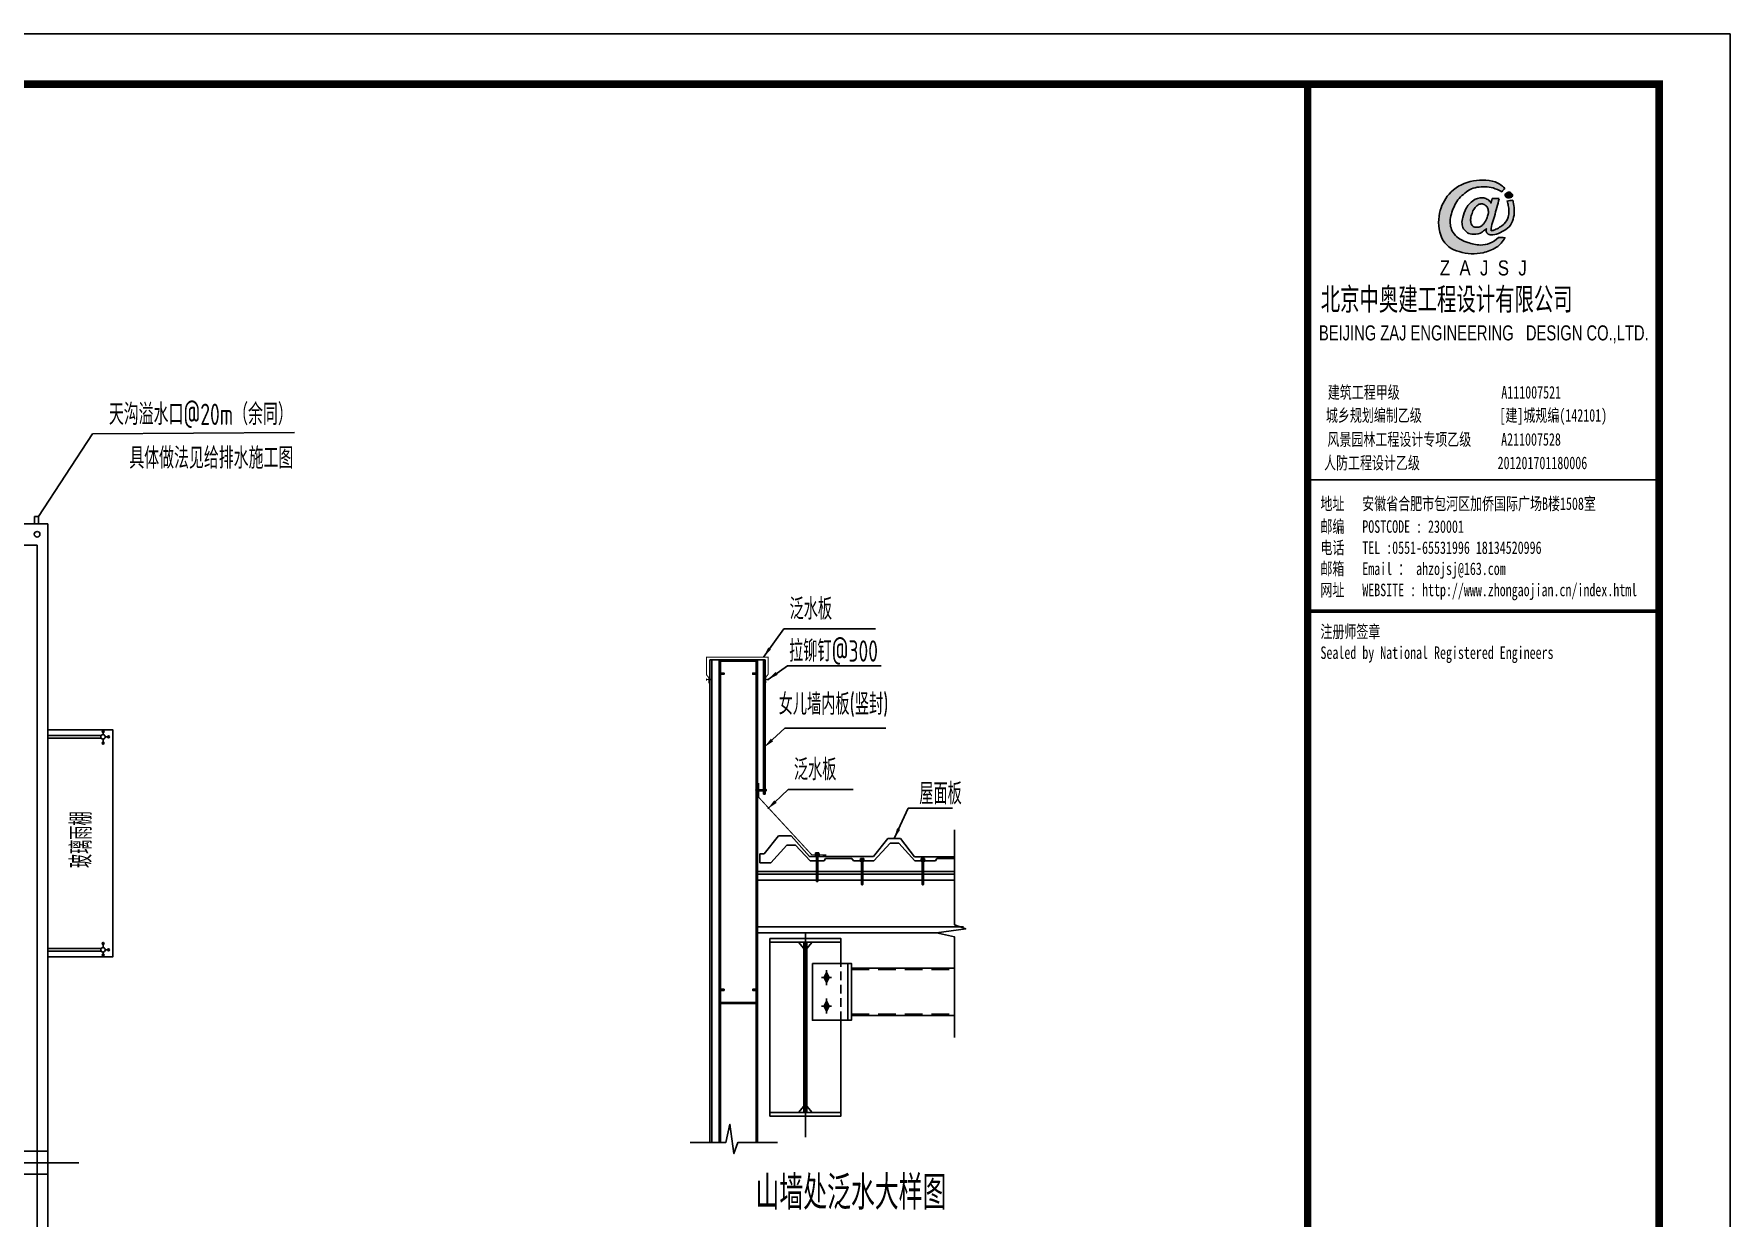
# Model space of a CAD drawing. Extents: x 180850 to 1400258, y 48356 to 327067.
# Drawn here: x 623443 to 671225, y 283650 to 316984 of the extents above; entities that cross this region are included whole.
import ezdxf
from ezdxf.enums import TextEntityAlignment as Align

# ---------------------------------------------------------------- set-up
doc = ezdxf.new("R2010")
doc.units = 0
doc.header["$LTSCALE"] = 1000
doc.linetypes.add('DASHED', pattern=[0.75, 0.5, -0.25])
for name, color, linetype in [('AXIS', 3, 'Continuous'), ('BOLT', 251, 'Continuous'), ('DOTE', 1, 'Continuous'), ('GL', 150, 'Continuous'), ('LT', 27, 'Continuous'), ('PUB_TEXT', 7, 'Continuous'), ('PUB_TITLE', 4, 'Continuous'), ('PZ', 202, 'Continuous'), ('TEXT', 7, 'Continuous'), ('XG', 6, 'Continuous'), ('图签', 3, 'Continuous'), ('天沟', 2, 'Continuous')]:
    doc.layers.add(name, color=color, linetype=linetype)
doc.styles.add('_gyy_title_Arial', font='arial.ttf', dxfattribs={"width": 0.7})
doc.styles.add('_gyy_title_ST', font='', dxfattribs={"width": 0.8})
doc.styles.add('_TCH_DIM_T3', font='SIMPLEX', dxfattribs={"width": 0.705882, "bigfont": 'GBCBIG'})
doc.styles.add('C', font='tssdeng.shx', dxfattribs={"height": 3, "bigfont": 'tssdchn.shx'})
doc.styles.add('HZ', font='txt.shx', dxfattribs={"width": 0.8, "bigfont": '000hztxt.shx'})
doc.styles.add('TSSD_Norm', font='tssdeng.shx', dxfattribs={"bigfont": 'hztxt.shx'})
doc.styles.get('_gyy_title_ST').set_extended_font_data('SimSun')
doc.dimstyles.new('TCH-200-1', dxfattribs={"dimtxt": 595, "dimasz": 200, "dimexe": 500, "dimexo": 600, "dimgap": 252.5, "dimtad": 1, "dimdec": 0, "dimzin": 0, "dimdsep": 46, "dimtxsty": '_TCH_DIM_T3', "dimblk": 'ARCHTICK', "dimcen": 0.09, "dimclrd": 3, "dimclre": 3, "dimclrt": 7, "dimazin": 2, "dimtfac": 1, "dimtdec": 0, "dimtix": 1, "dimtmove": 2, "dimatfit": 3, "dimfxl": 1, "dimtolj": 1, "dimtzin": 0, "dimarcsym": 0})

# ---------------------------------------------------------------- blocks, each defined once
blk = doc.blocks.new('_ArchTick')
at = {"color": 0, "linetype": 'ByBlock', "const_width": 0.4}
blk.add_lwpolyline([(-0.5, -0.5), (0.5, 0.5)], dxfattribs=at)
blk = doc.blocks.new('*X252')
at = {"color": 0}
for p, q in [((903710.7, -307545.5), (903713.7, -307542.6)), ((903710.7, -307554.3), (903716.7, -307548.3)), ((903710.7, -307563.2), (903716.7, -307557.2)), ((903710.7, -307572), (903716.7, -307566)), ((903710.7, -307580.9), (903716.7, -307574.9)), ((903710.7, -307589.7), (903716.7, -307583.7)), ((903710.7, -307598.5), (903716.7, -307592.5)), ((903712.2, -307606), (903716.1, -307602))]:
    blk.add_line(p, q, dxfattribs=at)
blk = doc.blocks.new('AUDIT_I_040821143925-1')
at = {"linetype": 'Continuous', "ltscale": 20, "xscale": -0.899999999919668, "yscale": 0.8999999999068677, "zscale": 0.9, "rotation": 269.9996944201824}
blk.add_blockref('*X252', (276843.2, -813343.8), dxfattribs=at)
blk = doc.blocks.new('GD')
at = {"linetype": 'Continuous', "ltscale": 20}
for p, q in [((0, 1), (15, 4)), ((0, -1), (0, 1)), ((15, 4), (138, 4)), ((108, -4), (108, 4)), ((138, -10), (138, 10)), ((138, 10), (141, 10)), ((141, -10), (141, 10)), ((149, 8), (141, 8)), ((149, 3), (141, 3)), ((150, -5), (150, 5)), ((0, -1), (15, -4)), ((15, -4), (138, -4)), ((138, -10), (141, -10)), ((149, -3), (141, -3)), ((149, -8), (141, -8))]:
    blk.add_line(p, q, dxfattribs=at)
blk.add_ellipse((149, 5), major_axis=(0, 2.08), ratio=0.698493, start_param=3.141597, end_param=6.28319, dxfattribs=at)
at = {"linetype": 'Continuous', "ltscale": 20, "extrusion": (0, 0, -1)}
for centre, major_axis, ratio, start_param, end_param in [((149, 0), (0, 3.37), 0.429967, -0.000017, 3.141602), ((149, -5), (0, 2.08), 0.698493, -0.000005, 3.141588)]:
    blk.add_ellipse(centre, major_axis=major_axis, ratio=ratio, start_param=start_param, end_param=end_param, dxfattribs=at)
at = {"layer": 'PUB_TEXT', "xscale": 1.825602383585646, "yscale": 1.341960000107064, "zscale": 1.34196}
blk.add_blockref('AUDIT_I_040821143925-1', (0, 0), dxfattribs=at)
blk = doc.blocks.new('MD')
at = {"linetype": 'Continuous', "ltscale": 20}
blk.add_hatch(color=256, dxfattribs=at).paths.add_polyline_path([(8.6, -7.8), (8.6, -2.6), (-13.3, -4.2), (-13.2, 4.1), (8.6, 2.4), (8.6, 7.6, -0.696305)])
blk = doc.blocks.new('dd')
at = {"layer": '图签'}
h = blk.add_hatch(color=5, dxfattribs=at)
h.set_gradient(color1=(0, 0, 255), color2=(36, 36, 255), one_color=1, tint=0.57)
h.paths.add_polyline_path([(452, 1270, -0.093206), (531, 1562, -0.136321), (716, 1807, -0.161039), (988, 1948, -0.108591), (1307, 1935, -0.049497), (1479, 1861, 0.062627), (1539, 1932, 0.094388), (1351, 2056, 0.136326), (854, 2062, 0.161722), (430, 1810, 0.133661), (243, 1435, 0.158414), (286, 937, 0.22517), (632, 669, 0.138663), (1107, 646, 0.074676), (1375, 753, 0.125344), (1543, 944, 0.006312), (1413, 948, -0.090385), (1244, 833, -0.096745), (1053, 797, -0.073845), (803, 850, -0.140868), (530, 1020, -0.160753)])
h = blk.add_hatch(color=5, dxfattribs=at)
h.set_gradient(color1=(0, 0, 255), color2=(36, 36, 255), one_color=1, tint=0.57)
h.paths.add_polyline_path([(1306, 1289, 0.011169), (1334, 1370, 0.005807), (1431, 1724, 0.01105), (1292, 1724, 0.016796), (1267, 1634, 0.125943), (1203, 1704, 0.083806), (1120, 1739, 0.082879), (1047, 1739, -0.008503), (952, 1710, 0.060057), (844, 1628, 0.086078), (774, 1532, 0.099424), (705, 1347, 0.12153), (690, 1225, 0.102644), (719, 1122, 0.056648), (797, 1042, 0.092914), (913, 1013, 0.194578), (1098, 1064, -0.002562), (1175, 1122, 0.064354), (1167, 1068, 0.172385), (1207, 1017, 0.105458), (1300, 1002, 0.086567), (1454, 1046, 0.047674), (1592, 1136, 0.166359), (1692, 1274, 0.096748), (1728, 1431, 0.03151), (1728, 1548, 0.041815), (1700, 1691, 0.007654), (1588, 1673, -0.009919), (1610, 1585, -0.068269), (1624, 1482, -0.105336), (1605, 1352, -0.14652), (1528, 1223, -0.070486), (1434, 1151, -0.077937), (1341, 1103, -0.127098), (1272, 1084, -0.114215), (1267, 1129, -0.007609)])
h.paths.add_polyline_path([(865, 1245, -0.099994), (863, 1328, -0.050974), (888, 1427, -0.120527), (938, 1529, -0.043888), (1002, 1595, -0.08446), (1063, 1619, -0.147309), (1127, 1607, -0.037474), (1177, 1572, -0.06931), (1209, 1507, -0.067662), (1213, 1431, -0.02676), (1211, 1413, 0.017209), (1183, 1329, -0.048815), (1120, 1223, -0.139096), (1046, 1163, -0.097991), (944, 1153, -0.085394), (909, 1169, -0.149141)], flags=16)
h = blk.add_hatch(color=1, dxfattribs=at)
h.set_gradient(color1=(255, 0, 0), color2=(255, 0, 0), tint=0.57)
h.paths.add_polyline_path([(1557, 1818, 0.386553), (1564, 1757, 0.170676), (1604, 1736, 0.082224), (1657, 1743, 0.087509), (1686, 1766, 0.264235), (1694, 1804, 0.244333), (1636, 1850, 0.30271)])
blk.add_lwpolyline([(1539, 1932, 0.094388), (1351, 2056, 0.136326), (854, 2062, 0.161722), (430, 1810, 0.133661), (243, 1435, 0.158414), (286, 937, 0.22517), (632, 669, 0.138663), (1107, 646, 0.074676), (1375, 753, 0.125344), (1543, 944, 0.006312), (1413, 948, -0.090385), (1244, 833, -0.096745), (1053, 797, -0.073845), (803, 850, -0.140868), (530, 1020, -0.160753), (452, 1270, -0.093206), (531, 1562, -0.136321), (716, 1807, -0.161039), (988, 1948, -0.108591), (1307, 1935, -0.049497), (1479, 1861, 0.062627)], format="xyb", close=True, dxfattribs=at)
for points in [[(1431, 1724, 0.011041), (1292, 1724, 0.016796), (1267, 1634, 0.125943), (1203, 1704, 0.083806), (1120, 1739, 0.082879), (1047, 1739, -0.008503), (952, 1710, 0.060057), (844, 1628, 0.086078), (774, 1532, 0.099424), (705, 1347, 0.12153), (690, 1225, 0.102644), (719, 1122, 0.056648), (797, 1042, 0.092914), (913, 1013, 0.194578), (1098, 1064, -0.002562), (1175, 1122, 0.064354), (1167, 1068, 0.172385), (1207, 1017, 0.105458), (1300, 1002, 0.086567), (1454, 1046, 0.047674), (1592, 1136, 0.166359), (1692, 1274, 0.096748), (1728, 1431, 0.03151), (1728, 1548, 0.041815), (1700, 1691, 0.007654), (1588, 1673, -0.009919), (1610, 1585, -0.068269), (1624, 1482, -0.105336), (1605, 1352, -0.14652), (1528, 1223, -0.070486), (1434, 1151, -0.077937), (1341, 1103, -0.127098), (1272, 1084, -0.114215), (1267, 1129, -0.007609), (1306, 1289, 0.011169), (1334, 1370, 0.005782), (1430, 1722, 0.069025)], [(1694, 1804, 0.243958), (1636, 1850, 0.303117), (1557, 1818, 0.386553), (1564, 1757, 0.170676), (1604, 1736, 0.082224), (1657, 1743, 0.087509), (1686, 1766, 0.264235), (1694, 1804, -7.823139)], [(1213, 1431, 0.067662), (1209, 1507, 0.06931), (1177, 1572, 0.037474), (1127, 1607, 0.147309), (1063, 1619, 0.08446), (1002, 1595, 0.043888), (938, 1529, 0.120527), (888, 1427, 0.050974), (863, 1328, 0.099994), (865, 1245, 0.149141), (909, 1169, 0.085394), (944, 1153, 0.097991), (1046, 1163, 0.139096), (1120, 1223, 0.048815), (1183, 1329, -0.017209), (1211, 1413, 0.02676), (1213, 1431, 0.441273)]]:
    blk.add_lwpolyline(points, format="xyb", dxfattribs=at)
at = {"insert": (246, 492), "char_height": 300, "width": 8000, "attachment_point": 1, "style": 'HZ'}
blk.add_mtext('{\\fArial|b0|i0|c0|p32;Z  A  J  S  J}', dxfattribs=at)

msp = doc.modelspace()

# ---------------------------------------------------------------- hatches: boundary and pattern name
at = {"layer": 'BOLT'}
for points in [[(645774.33, 290536.54), (645844.53, 290396.14), (645774.33, 290255.74), (645704.13, 290396.14)], [(645774.33, 289736.54), (645844.53, 289596.14), (645774.33, 289455.74), (645704.13, 289596.14)]]:
    msp.add_hatch(color=256, dxfattribs=at).paths.add_polyline_path(points)

# ---------------------------------------------------------------- linework, layer by layer
at = {"color": 0, "ltscale": 30}
for p, q in [((642744.83, 299348.58), (642479.35, 299348.58)), ((642479.35, 285755.41), (642479.35, 299348.58)), ((642535.69, 285755.41), (642535.69, 299348.58)), ((642744.83, 285755.41), (642744.83, 299348.58)), ((644040.82, 299348.58), (643830.8, 299348.58)), ((644040.82, 295560.29), (644040.82, 299348.58))]:
    msp.add_line(p, q, dxfattribs=at)
at = {"ltscale": 30}
msp.add_line((642744.83, 285755.03, 9874311566.15), (642744.83, 299348.58, -3648970692.7), dxfattribs=at)
at = {"color": 3, "ltscale": 30}
msp.add_line((643830.8, 293179.14), (643830.8, 299348.58), dxfattribs=at)
at = {"linetype": 'ByBlock'}
for p, q in [((643992.92, 295560.29), (643992.92, 299348.58)), ((644040.82, 295560.29), (643992.92, 295560.29))]:
    msp.add_line(p, q, dxfattribs=at)
for p, q in [((625393.14, 297241.76), (625393.14, 297329.78)), ((625391.73, 297117.87), (625391.73, 297000.28)), ((625450.01, 297179.87), (625543.92, 297179.87)), ((625391.73, 291241.86), (625391.73, 291359.45)), ((625393.14, 291117.97), (625393.14, 291029.95)), ((625450.01, 291179.87), (625543.92, 291179.87))]:
    msp.add_line(p, q)
at = {"color": 4, "ltscale": 30}
for p, q in [((644011.34, 293880.53, 909333411575.07), (644416.68, 294387.9, -410666588424.93)), ((644416.68, 294387.9, -410666588424.93), (644777.99, 294387.9, -410666588424.93)), ((644777.99, 294387.9, -410666588424.93), (645292.55, 293804.36, -410666588424.93)), ((644011.34, 293880.53, 909333411575.07), (643894.48, 293880.53)), ((643894.48, 293880.53), (643894.48, 293630.08)), ((647089.82, 293804.36, -410666588424.93), (647495.16, 294311.73, -1730666588424.93)), ((647495.16, 294311.73, -1730666588424.93), (647856.46, 294311.73, -1730666588424.93)), ((647856.46, 294311.73, -1730666588424.93), (648246.34, 293800.79, -1730666588424.93)), ((645292.55, 293804.36, -410666588424.93), (647089.82, 293804.36, -410666588424.93)), ((648246.34, 293800.79, -1730666588424.93), (649381.56, 293800.79, -1730666588424.93))]:
    msp.add_line(p, q, dxfattribs=at)
at = {"color": 1, "linetype": 'Continuous'}
for p, q in [((645578.03, 293862.06), (645437.78, 293862.06)), ((645437.78, 293862.06), (645437.78, 293849.68)), ((645553.28, 293915.68), (645462.53, 293915.68)), ((645462.53, 293915.68), (645462.53, 293862.06)), ((645553.28, 293874.43), (645462.53, 293874.43)), ((645470.78, 293915.68), (645470.78, 293874.43)), ((645487.28, 293915.68), (645487.28, 293874.43)), ((645503.78, 293915.68), (645503.78, 293874.43)), ((645520.28, 293915.68), (645520.28, 293874.43)), ((645536.78, 293915.68), (645536.78, 293874.43)), ((645549.15, 293915.68), (645549.15, 293874.43)), ((645553.28, 293915.68), (645553.28, 293862.06)), ((645578.03, 293862.06), (645578.03, 293849.68)), ((645578.03, 293849.68), (645437.78, 293849.68)), ((645456.44, 293837.31), (645456.44, 293849.68)), ((645558.63, 293837.31), (645456.44, 293837.31)), ((645528.53, 293758.29), (645487.21, 293812.34)), ((645528.53, 293799.04), (645487.28, 293856.05)), ((645528.53, 293792.25), (645487.28, 293846.22)), ((645487.28, 293837.31), (645487.28, 293119.78)), ((645528.53, 293765.08), (645487.28, 293819.05)), ((645528.53, 293731.12), (645487.28, 293785.08)), ((645528.53, 293724.32), (645487.28, 293778.29)), ((645528.53, 293697.15), (645487.28, 293751.12)), ((645528.53, 293690.36), (645487.28, 293744.33)), ((645528.53, 293652.11), (645487.28, 293706.08)), ((645528.53, 293645.32), (645487.28, 293699.29)), ((645528.53, 293609.88), (645487.28, 293663.85)), ((645528.53, 293603.09), (645487.28, 293657.06)), ((645528.53, 293563.19), (645487.28, 293617.15)), ((645528.53, 293556.39), (645487.28, 293610.36)), ((645528.53, 293510.41, 1320000000000), (645487.28, 293564.38, 1320000000000)), ((645528.53, 293503.62, 1320000000000), (645487.28, 293557.59, 1320000000000)), ((645528.53, 293455.76), (645487.28, 293509.73)), ((645528.53, 293448.97), (645487.28, 293502.94)), ((645528.53, 293402.91), (645487.28, 293456.88)), ((645528.53, 293396.12), (645487.28, 293450.09)), ((645528.53, 293352.99), (645487.28, 293406.95)), ((645528.53, 293346.19), (645487.28, 293400.16)), ((645528.53, 293837.31), (645528.53, 293119.78)), ((645558.63, 293837.31), (645558.63, 293849.68)), ((646843.32, 293700.21, -410666588424.93), (646703.07, 293700.21, -410666588424.93)), ((646703.07, 293700.21, -410666588424.93), (646703.07, 293687.83, -410666588424.93)), ((646843.32, 293687.83, -410666588424.93), (646703.07, 293687.83, -410666588424.93)), ((646721.74, 293675.46, -410666588424.93), (646721.74, 293687.83, -410666588424.93)), ((646823.92, 293675.46, -410666588424.93), (646721.74, 293675.46, -410666588424.93)), ((646818.57, 293753.83, -410666588424.93), (646727.82, 293753.83, -410666588424.93)), ((646727.82, 293753.83, -410666588424.93), (646727.82, 293700.21, -410666588424.93)), ((646818.57, 293712.58, -410666588424.93), (646727.82, 293712.58, -410666588424.93)), ((646736.07, 293753.83, -410666588424.93), (646736.07, 293712.58, -410666588424.93)), ((646793.82, 293618.99, -410666588424.93), (646752.51, 293673.04, -410666588424.93)), ((646752.57, 293753.83, -410666588424.93), (646752.57, 293712.58, -410666588424.93)), ((646752.57, 293675.46, -410666588424.93), (646752.57, 293027.53, -410666588424.93)), ((646793.82, 293591.82, -410666588424.93), (646752.57, 293645.78, -410666588424.93)), ((646793.82, 293585.02, -410666588424.93), (646752.57, 293638.99, -410666588424.93)), ((646793.82, 293557.85, -410666588424.93), (646752.57, 293611.82, -410666588424.93)), ((646793.82, 293551.06, -410666588424.93), (646752.57, 293605.03, -410666588424.93)), ((646793.82, 293512.81, -410666588424.93), (646752.57, 293566.78, -410666588424.93)), ((646793.82, 293506.02, -410666588424.93), (646752.57, 293559.99, -410666588424.93)), ((646793.82, 293470.58, -410666588424.93), (646752.57, 293524.55, -410666588424.93)), ((646793.82, 293463.79, -410666588424.93), (646752.57, 293517.76, -410666588424.93)), ((646793.82, 293423.89, -410666588424.93), (646752.57, 293477.85, -410666588424.93)), ((646793.82, 293417.09, -410666588424.93), (646752.57, 293471.06, -410666588424.93)), ((646793.82, 293371.11, 909333411575.07), (646752.57, 293425.08, 909333411575.07)), ((646793.82, 293364.32, 909333411575.07), (646752.57, 293418.29, 909333411575.07)), ((646793.82, 293625.78, -410666588424.93), (646755.79, 293675.54, -410666588424.93)), ((646769.07, 293753.83, -410666588424.93), (646769.07, 293712.58, -410666588424.93)), ((646793.82, 293652.95, -410666588424.93), (646776.62, 293675.46, -410666588424.93)), ((646793.82, 293659.74, -410666588424.93), (646781.81, 293675.46, -410666588424.93)), ((646785.57, 293753.83, -410666588424.93), (646785.57, 293712.58, -410666588424.93)), ((646793.82, 293675.46, -410666588424.93), (646793.82, 293027.53, -410666588424.93)), ((646802.07, 293753.83, -410666588424.93), (646802.07, 293712.58, -410666588424.93)), ((646814.45, 293753.83, -410666588424.93), (646814.45, 293712.58, -410666588424.93)), ((646818.57, 293753.83, -410666588424.93), (646818.57, 293700.21, -410666588424.93)), ((646823.92, 293675.46, -410666588424.93), (646823.92, 293687.83, -410666588424.93)), ((646843.32, 293700.21, -410666588424.93), (646843.32, 293687.83, -410666588424.93)), ((648416.79, 293700.21, -410666588424.93), (648416.79, 293687.83, -410666588424.93)), ((648416.79, 293700.21, -410666588424.93), (648557.04, 293700.21, -410666588424.93)), ((648416.79, 293687.83, -410666588424.93), (648557.04, 293687.83, -410666588424.93)), ((648436.19, 293675.46, -410666588424.93), (648436.19, 293687.83, -410666588424.93)), ((648436.19, 293675.46, -410666588424.93), (648538.38, 293675.46, -410666588424.93)), ((648441.54, 293753.83, -410666588424.93), (648532.29, 293753.83, -410666588424.93)), ((648441.54, 293753.83, -410666588424.93), (648441.54, 293700.21, -410666588424.93)), ((648441.54, 293712.58, -410666588424.93), (648532.29, 293712.58, -410666588424.93)), ((648445.67, 293753.83, -410666588424.93), (648445.67, 293712.58, -410666588424.93)), ((648458.04, 293753.83, -410666588424.93), (648458.04, 293712.58, -410666588424.93)), ((648466.29, 293625.78, -410666588424.93), (648504.33, 293675.54, -410666588424.93)), ((648466.29, 293675.46, -410666588424.93), (648466.29, 293027.53, -410666588424.93)), ((648466.29, 293652.95, -410666588424.93), (648483.5, 293675.46, -410666588424.93)), ((648466.29, 293659.74, -410666588424.93), (648478.31, 293675.46, -410666588424.93)), ((648466.29, 293618.99, -410666588424.93), (648507.61, 293673.04, -410666588424.93)), ((648466.29, 293591.82, -410666588424.93), (648507.54, 293645.78, -410666588424.93)), ((648466.29, 293585.02, -410666588424.93), (648507.54, 293638.99, -410666588424.93)), ((648466.29, 293557.85, -410666588424.93), (648507.54, 293611.82, -410666588424.93)), ((648466.29, 293551.06, -410666588424.93), (648507.54, 293605.03, -410666588424.93)), ((648466.29, 293512.81, -410666588424.93), (648507.54, 293566.78, -410666588424.93)), ((648466.29, 293506.02, -410666588424.93), (648507.54, 293559.99, -410666588424.93)), ((648466.29, 293470.58, -410666588424.93), (648507.54, 293524.55, -410666588424.93)), ((648466.29, 293463.79, -410666588424.93), (648507.54, 293517.76, -410666588424.93)), ((648466.29, 293423.89, -410666588424.93), (648507.54, 293477.85, -410666588424.93)), ((648466.29, 293417.09, -410666588424.93), (648507.54, 293471.06, -410666588424.93)), ((648466.29, 293371.11, 909333411575.07), (648507.54, 293425.08, 909333411575.07)), ((648466.29, 293364.32, 909333411575.07), (648507.54, 293418.29, 909333411575.07)), ((648474.54, 293753.83, -410666588424.93), (648474.54, 293712.58, -410666588424.93)), ((648491.04, 293753.83, -410666588424.93), (648491.04, 293712.58, -410666588424.93)), ((648507.54, 293753.83, -410666588424.93), (648507.54, 293712.58, -410666588424.93)), ((648507.54, 293675.46, -410666588424.93), (648507.54, 293027.53, -410666588424.93)), ((648524.04, 293753.83, -410666588424.93), (648524.04, 293712.58, -410666588424.93)), ((648532.29, 293753.83, -410666588424.93), (648532.29, 293700.21, -410666588424.93)), ((648538.38, 293675.46, -410666588424.93), (648538.38, 293687.83, -410666588424.93)), ((648557.04, 293700.21, -410666588424.93), (648557.04, 293687.83, -410666588424.93)), ((645528.53, 293304.91), (645487.28, 293358.88)), ((645528.53, 293298.12), (645487.28, 293352.08)), ((645528.53, 293265.37, 1320000000000), (645487.28, 293319.34, 1320000000000)), ((645528.53, 293258.58, 1320000000000), (645487.28, 293312.55, 1320000000000)), ((645528.53, 293218), (645487.28, 293271.97)), ((645528.53, 293211.21), (645487.28, 293265.18)), ((645528.53, 293168.08), (645487.28, 293222.04)), ((645528.53, 293161.28), (645487.28, 293215.25)), ((645528.53, 293120), (645487.28, 293173.97)), ((645528.53, 293113.21), (645487.28, 293167.17)), ((645511.07, 293103.3, 1320000000000), (645487.28, 293134.43, 1320000000000)), ((645504.51, 293105.09, 1320000000000), (645487.28, 293127.64, 1320000000000)), ((645512.03, 293103.28), (645503.78, 293103.28)), ((646793.82, 293316.46, -410666588424.93), (646752.57, 293370.43, -410666588424.93)), ((646793.82, 293309.67, -410666588424.93), (646752.57, 293363.64, -410666588424.93)), ((646793.82, 293263.61, -410666588424.93), (646752.57, 293317.58, -410666588424.93)), ((646793.82, 293256.82, -410666588424.93), (646752.57, 293310.79, -410666588424.93)), ((646793.82, 293213.69, -410666588424.93), (646752.57, 293267.65, -410666588424.93)), ((646793.82, 293206.89, -410666588424.93), (646752.57, 293260.86, -410666588424.93)), ((646793.82, 293165.61, -410666588424.93), (646752.57, 293219.58, -410666588424.93)), ((646793.82, 293158.82, -410666588424.93), (646752.57, 293212.78, -410666588424.93)), ((646793.82, 293126.07, 909333411575.07), (646752.57, 293180.04, 909333411575.07)), ((646793.82, 293119.28, 909333411575.07), (646752.57, 293173.25, 909333411575.07)), ((646793.82, 293078.7, -410666588424.93), (646752.57, 293132.67, -410666588424.93)), ((646793.82, 293071.91, -410666588424.93), (646752.57, 293125.88, -410666588424.93)), ((646793.82, 293035.87, -410666588424.93), (646752.57, 293089.84, -410666588424.93)), ((646793.82, 293029.08, -410666588424.93), (646752.57, 293083.05, -410666588424.93)), ((646785.29, 293013.08, -410666588424.93), (646752.57, 293055.88, -410666588424.93)), ((646781.29, 293011.51, -410666588424.93), (646752.57, 293049.08, -410666588424.93)), ((646777.32, 293011.03, -410666588424.93), (646769.07, 293011.03, -410666588424.93)), ((648466.29, 293316.46, -410666588424.93), (648507.54, 293370.43, -410666588424.93)), ((648466.29, 293309.67, -410666588424.93), (648507.54, 293363.64, -410666588424.93)), ((648466.29, 293263.61, -410666588424.93), (648507.54, 293317.58, -410666588424.93)), ((648466.29, 293256.82, -410666588424.93), (648507.54, 293310.79, -410666588424.93)), ((648466.29, 293213.69, -410666588424.93), (648507.54, 293267.65, -410666588424.93)), ((648466.29, 293206.89, -410666588424.93), (648507.54, 293260.86, -410666588424.93)), ((648466.29, 293165.61, -410666588424.93), (648507.54, 293219.58, -410666588424.93)), ((648466.29, 293158.82, -410666588424.93), (648507.54, 293212.78, -410666588424.93)), ((648466.29, 293126.07, 909333411575.07), (648507.54, 293180.04, 909333411575.07)), ((648466.29, 293119.28, 909333411575.07), (648507.54, 293173.25, 909333411575.07)), ((648466.29, 293078.7, -410666588424.93), (648507.54, 293132.67, -410666588424.93)), ((648466.29, 293071.91, -410666588424.93), (648507.54, 293125.88, -410666588424.93)), ((648466.29, 293035.87, -410666588424.93), (648507.54, 293089.84, -410666588424.93)), ((648466.29, 293029.08, -410666588424.93), (648507.54, 293083.05, -410666588424.93)), ((648474.83, 293013.08, -410666588424.93), (648507.54, 293055.88, -410666588424.93)), ((648478.83, 293011.51, -410666588424.93), (648507.54, 293049.08, -410666588424.93)), ((648482.79, 293011.03, -410666588424.93), (648491.04, 293011.03, -410666588424.93))]:
    msp.add_line(p, q, dxfattribs=at)
for points in [[(623831.62, 267179.87), (573831.62, 267179.87), (573831.62, 303179.87), (623831.62, 303179.87)], [(623531.62, 267779.87), (574131.62, 267779.87), (574131.62, 302579.87), (623531.62, 302579.87)], [(623831.62, 297379.87), (623831.62, 290979.87), (625661.62, 290979.87), (625661.62, 297379.87)], [(573831.62, 285502.19), (623831.62, 285502.19), (623831.62, 284857.54), (573831.62, 284857.54)]]:
    msp.add_lwpolyline(points, close=True)
at = {"color": 1, "const_width": 30}
for points in [[(644061.56, 298697.62), (644061.56, 298862.16), (644127.37, 298944.43), (644127.37, 299424.26), (642387.35, 299424.26), (642387.35, 298931.11), (642453.16, 298848.84), (642453.16, 298684.3)], [(643866.98, 295883.72), (643866.98, 295468.91), (645356.98, 293853.73), (645769.24, 293851.17)]]:
    msp.add_lwpolyline(points, dxfattribs=at)
for points in [[(625338.74, 297217.85), (623831.62, 297217.85), (623831.62, 297141.88), (625338.74, 297141.88)], [(625338.74, 291217.85), (623831.62, 291217.85), (623831.62, 291141.88), (625338.74, 291141.88)]]:
    msp.add_lwpolyline(points)
at = {"linetype": 'ByBlock'}
msp.add_circle((623533.73, 302886.6), 80, dxfattribs=at)
for centre, radius in [((625387.9, 297179.87), 62.12), ((625393.14, 297329.78), 26.91), ((625543.92, 297179.87), 26.91), ((625391.73, 297000.28), 26.91), ((625387.9, 291179.87), 62.12), ((625391.73, 291359.45), 26.91), ((625393.14, 291029.95), 26.91), ((625543.92, 291179.87), 26.91)]:
    msp.add_circle(centre, radius)
at = {"color": 1, "linetype": 'Continuous', "extrusion": (0, 0, -1)}
for centre, start_param, end_param in [((645503.78, 293119.78), 2.35619449, 3.92699082), ((645512.03, 293119.78), 0.78539816, 2.35619449), ((646769.07, 293027.53, -410666588424.93), 2.35619449, 3.92699082), ((646777.32, 293027.53, -410666588424.93), 0.78539816, 2.35619449)]:
    msp.add_ellipse(centre, major_axis=(11.67, 11.67), ratio=1, start_param=start_param, end_param=end_param, dxfattribs=at)
at = {"color": 1, "linetype": 'Continuous'}
for centre, start_param, end_param in [((648482.79, 293027.53, -410666588424.93), 0.78539816, 2.35619449), ((648491.04, 293027.53, -410666588424.93), 2.35619449, 3.92699082)]:
    msp.add_ellipse(centre, major_axis=(-11.67, 11.67), ratio=1, start_param=start_param, end_param=end_param, dxfattribs=at)
at = {"layer": 'AXIS'}
for p, q in [((623571.68, 303386.58), (625089.02, 305721.04)), ((630782.15, 305756.08), (625089.02, 305721.04)), ((644652.9, 294125.08, -410666588424.93), (644199.15, 293630.08, -410666588424.93)), ((644652.9, 294125.08, -410666588424.93), (644900.4, 294125.08, -410666588424.93)), ((644900.4, 294125.08, -410666588424.93), (645312.9, 293687.83, -410666588424.93)), ((647560.22, 294182.83, -410666588424.93), (647106.47, 293687.83, -410666588424.93)), ((647560.22, 294182.83, -410666588424.93), (647642.72, 294182.83, -410666588424.93)), ((647642.72, 294182.83, -410666588424.93), (647807.72, 294182.83, -410666588424.93)), ((647807.72, 294182.83, -410666588424.93), (648261.47, 293687.83, -410666588424.93)), ((643830.8, 293390.35), (649381.56, 293390.35)), ((644199.15, 293630.08, -410666588424.93), (643894.48, 293630.08)), ((645312.9, 293687.83, -410666588424.93), (645703.97, 293687.83, -410666588424.93)), ((645703.97, 293687.83, -410666588424.93), (645745.22, 293753.83, -410666588424.93)), ((645745.22, 293753.83, -410666588424.93), (646487.72, 293753.83, -410666588424.93)), ((646528.97, 293687.83, -410666588424.93), (646487.72, 293753.83, -410666588424.93)), ((646528.97, 293687.83, -410666588424.93), (647106.47, 293687.83, -410666588424.93)), ((648261.47, 293687.83, -410666588424.93), (648838.97, 293687.83, -410666588424.93)), ((648838.97, 293687.83, -410666588424.93), (648880.22, 293753.83, -410666588424.93)), ((649381.56, 293753.83, -410666588424.93), (648880.22, 293753.83, -410666588424.93))]:
    msp.add_line(p, q, dxfattribs=at)
at = {"layer": 'BOLT'}
for p, q in [((645774.33, 290536.54, -267638520964.7), (645704.13, 290396.14, -267638520964.7)), ((645774.33, 290606.74, -267638520964.7), (645774.33, 290185.54, -267638520964.7)), ((645774.33, 290536.54, -267638520964.7), (645844.53, 290396.14, -267638520964.7)), ((645914.73, 290396.14, -267638520964.7), (645633.93, 290396.14, -267638520964.7)), ((645774.33, 290255.74, -267638520964.7), (645704.13, 290396.14, -267638520964.7)), ((645774.33, 290255.74, -267638520964.7), (645844.53, 290396.14, -267638520964.7)), ((645914.73, 289596.14, -267638520964.7), (645633.93, 289596.14, -267638520964.7)), ((645774.33, 289736.54, -267638520964.7), (645704.13, 289596.14, -267638520964.7)), ((645774.33, 289455.74, -267638520964.7), (645704.13, 289596.14, -267638520964.7)), ((645774.33, 289806.74, -267638520964.7), (645774.33, 289385.54, -267638520964.7)), ((645774.33, 289736.54, -267638520964.7), (645844.53, 289596.14, -267638520964.7)), ((645774.33, 289455.74, -267638520964.7), (645844.53, 289596.14, -267638520964.7))]:
    msp.add_line(p, q, dxfattribs=at)
at = {"layer": 'DOTE'}
for p, q in [((645174.33, 285899.64, -267638520964.7), (645174.33, 291660.31, -267638520964.7)), ((572956.62, 285179.87), (624706.62, 285179.87))]:
    msp.add_line(p, q, dxfattribs=at)
at = {"layer": 'GL', "linetype": 'ByBlock', "elevation": -406905339918.72}
msp.add_lwpolyline([(649377.31, 294556.73), (649377.25, 291882.64), (649692.25, 291767.98), (648869.1, 291656.91), (649377.24, 291545.14), (649377.17, 288706.73)], dxfattribs=at)
at = {"layer": 'GL', "elevation": -267638520964.7}
for points in [[(644174.33, 291496.14), (646174.33, 291496.14), (646174.33, 291396.14), (644174.33, 291396.14)], [(645134.33, 291396.14), (645214.33, 291396.14), (645214.33, 286596.14), (645134.33, 286596.14)], [(644174.33, 286496.14), (646174.33, 286496.14), (646174.33, 286596.14), (644174.33, 286596.14)]]:
    msp.add_lwpolyline(points, close=True, dxfattribs=at)
at = {"layer": 'LT'}
for p, q in [((642744.83, 285755.03, 9874311566.15), (642744.83, 299348.58, -3648970692.7)), ((642744.83, 285755.03, 9874311566.15), (642744.83, 299348.58, -0.02)), ((642786.95, 285755.03, 9874311566.17), (642786.95, 299348.58)), ((643788.67, 285755.03, 9874311566.15), (643788.67, 299348.58, -0.04)), ((643830.79, 285755.03, 9874311566.17), (643830.8, 299348.58, -0.02)), ((643830.8, 293310.31), (649381.55, 293310.31)), ((649381.55, 293310.31), (643830.8, 293310.31)), ((643830.8, 293145.31), (649381.55, 293145.31)), ((643830.79, 291825.31, -410666588424.93), (649625.3, 291825.31, -410666588424.93)), ((643830.79, 291660.31, -410666588424.93), (649000.7, 291660.31, -410666588424.93))]:
    msp.add_line(p, q, dxfattribs=at)
for points in [[(643794.01, 299314.83), (642781.61, 299314.83), (642781.61, 298977.37), (642882.85, 298977.37), (642882.85, 298943.62), (642747.87, 298943.62), (642747.87, 299348.58), (643827.76, 299348.58), (643827.76, 298943.62), (643692.77, 298943.62), (643692.77, 298977.37), (643794.01, 298977.37)], [(642781.61, 289699.61), (643794.01, 289699.61), (643794.01, 290037.07), (643692.77, 290037.07), (643692.77, 290070.82), (643827.76, 290070.82), (643827.76, 289665.86), (642747.87, 289665.86), (642747.87, 290070.82), (642882.85, 290070.82), (642882.85, 290037.07), (642781.61, 290037.07)]]:
    msp.add_lwpolyline(points, close=True, dxfattribs=at)
at = {"layer": 'LT', "elevation": -9874311566.15}
msp.add_lwpolyline([(644385.78, 285755.02), (643275.8, 285755.04), (643161.14, 285440.05), (643050.07, 286263.2), (642938.3, 285755.05), (641928.78, 285755.08)], dxfattribs=at)
at = {"layer": 'PUB_TITLE'}
msp.add_line((659325.85, 304424.06), (669224.83, 304424.06), dxfattribs=at)
msp.add_lwpolyline([(552424.83, 232984.16), (671224.83, 232984.16), (671224.83, 316984.16), (552424.83, 316984.16)], close=True, dxfattribs=at)
at = {"layer": 'PUB_TITLE', "const_width": 212.12}
for points in [[(555245.15, 234398.34), (555245.15, 315569.98), (669224.83, 315569.98), (669224.83, 234398.34)], [(659325.85, 315569.98), (669224.83, 315569.98), (669224.83, 234398.34), (659325.85, 234398.34)]]:
    msp.add_lwpolyline(points, close=True, dxfattribs=at)
at = {"layer": 'PUB_TITLE', "const_width": 98.99}
msp.add_lwpolyline([(659325.85, 300718.41), (669224.83, 300718.41)], dxfattribs=at)
at = {"layer": 'PZ'}
for p, q in [((644174.33, 286596.14, -267638520964.7), (644174.33, 291396.14, -267638520964.7)), ((644979.67, 291396.14, -267638520964.7), (645134.33, 291213.18, -267638520964.7)), ((645368.98, 291396.14, -267638520964.7), (645214.33, 291213.18, -267638520964.7)), ((646174.33, 290796.14, -267638520964.7), (646174.33, 291396.14, -267638520964.7)), ((646174.33, 286596.14, -267638520964.7), (646174.33, 289196.14, -267638520964.7)), ((644979.67, 286596.14, -267638520964.7), (645134.33, 286779.11, -267638520964.7)), ((645368.98, 286596.14, -267638520964.7), (645214.33, 286779.11, -267638520964.7))]:
    msp.add_line(p, q, dxfattribs=at)
at = {"layer": 'PZ', "linetype": 'DASHED', "ltscale": 0.5}
msp.add_line((646174.33, 289196.14, -267638520964.7), (646174.33, 290796.14, -267638520964.7), dxfattribs=at)
at = {"layer": 'PZ', "elevation": -267638520964.7}
for points in [[(645374.33, 290796.14), (646374.33, 290796.14), (646374.33, 289196.14), (645374.33, 289196.14)], [(646374.33, 290796.14), (646474.33, 290796.14), (646474.33, 289196.14), (646374.33, 289196.14)]]:
    msp.add_lwpolyline(points, close=True, dxfattribs=at)
at = {"layer": 'XG'}
for p, q in [((646474.33, 290661.14, -267638520964.7), (649381.49, 290661.17)), ((646474.33, 289331.14, -267638520964.7), (649381.49, 289331.17))]:
    msp.add_line(p, q, dxfattribs=at)
at = {"layer": 'XG', "linetype": 'DASHED'}
for p, q in [((646474.33, 290621.14, -267638520964.7), (649381.49, 290621.17)), ((646474.33, 289371.14, -267638520964.7), (649381.49, 289371.17))]:
    msp.add_line(p, q, dxfattribs=at)
at = {"layer": '天沟'}
msp.add_lwpolyline([(623461.79, 303179.87), (623571.68, 303179.87), (623571.68, 303386.58), (623461.79, 303386.58)], close=True, dxfattribs=at)

# ---------------------------------------------------------------- block references
for name, p, xscale, yscale, zscale, rotation in [('MD', (642453.16, 298793.56), -5.624437499995112, 5.62443749999511, 5.624437499999999, 359.3610206612772), ('MD', (644061.56, 298793.56), 5.624437499995112, 5.624437499995112, 5.624437499999999, 0.6389793387227967), ('GD', (643767.95, 295676.25), 1.984301548745609, 3.307169249997124, 3.307169249999999, 0.08408071477353732)]:
    msp.add_blockref(name, p, dxfattribs=dict(xscale=xscale, yscale=yscale, zscale=zscale, rotation=rotation))
at = {"layer": '图签', "xscale": 1.414139999943435, "yscale": 1.414139999943435, "zscale": 1.414139999943435}
msp.add_blockref('dd', (662699.42, 309907.24), dxfattribs=at)

# ---------------------------------------------------------------- texts
at = {"style": 'C', "width": 0.7}
msp.add_text('玻璃雨棚', height=600, rotation=90, dxfattribs=at).set_placement((625074.01, 293482.76))
at = {"color": 1, "insert": (659694.05, 309846.28), "char_height": 718.1993, "width": 9393.6358, "attachment_point": 1, "style": 'HZ'}
msp.add_mtext('北京中奥建工程设计有限公司', dxfattribs=at)
at = {"layer": 'PUB_TITLE', "width": 0.7}
for s, height, style, p in [('BEIJING ZAJ ENGINEERING   DESIGN CO.,LTD.', 424.2416, '_gyy_title_Arial', (664286.94, 308349.06)), ('建筑工程甲级                 A111007521             ', 353.5346, '_gyy_title_ST', (664272.72, 306710.73)), ('城乡规划编制乙级             [建]城规编(142101)', 353.5346, '_gyy_title_ST', (663800.64, 306062.11)), ('风景园林工程设计专项乙级     A211007528           ', 353.5346, '_gyy_title_ST', (664096.74, 305383.92)), ('人防工程设计乙级             201201701180006', 353.5346, '_gyy_title_ST', (663493.85, 304722.3))]:
    msp.add_text(s, height=height, dxfattribs=dict(at, style=style)).set_placement(p, align=Align.CENTER)
at = {"layer": 'PUB_TITLE', "style": '_gyy_title_ST', "width": 0.7}
for s, height, p in [('地址   安徽省合肥市包河区加侨国际广场B楼1508室', 353.5346, (659683.69, 303573.72)), ('邮编   POSTCODE : 230001', 353.5346, (659683.69, 302927.96)), ('电话   TEL :0551-65531996 18134520996', 353.5346, (659683.69, 302334.02)), ('邮箱   Email ： ahzojsj@163.com', 353.5346, (659683.69, 301740.09)), ('网址   WEBSITE : http://www.zhongaojian.cn/index.html', 353.5346, (659683.69, 301142.65)), ('注册师签章', 353.535, (659683.69, 299968.92)), ('Sealed by National Registered Engineers', 353.5346, (659685.61, 299374.98))]:
    msp.add_text(s, height=height, dxfattribs=at).set_placement(p)
at = {"layer": 'TEXT', "width": 0.7}
for s, height, style, p in [('天沟溢水口@20m（余同）', 600, 'TSSD_Norm', (625554.35, 305967.41)), ('具体做法见给排水施工图', 600, 'TSSD_Norm', (626130.35, 304734.84)), ('泛水板', 600, 'C', (644730.79, 300483.91)), ('拉铆钉@300', 600, 'C', (644716.77, 299298.72)), ('女儿墙内板(竖封)', 600, 'C', (644424.02, 297801.19)), ('泛水板', 600, 'C', (644852.59, 295956.72)), ('屋面板', 600, 'C', (648384.37, 295280.57, -410666588424.93)), ('山墙处泛水大样图', 960, 'TSSD_Norm', (643770.66, 283856.72))]:
    msp.add_text(s, height=height, dxfattribs=dict(at, style=style)).set_placement(p)

# ---------------------------------------------------------------- leaders
at = {"layer": 'AXIS'}
for points in [[(643991.67, 299424.26), (644570.95, 300220.56), (647149.69, 300220.56)], [(644122.48, 298793.5), (644667.39, 299183.53), (647313.19, 299183.53)], [(644015.93, 296885.35), (644595.21, 297427.3), (647444.74, 297427.3)], [(644113.47, 295151.43), (644692.75, 295693.37), (646518.41, 295693.37)], [(647675.81, 294311.73, -1730666588424.93), (648074.44, 295170.89, -1730666588424.93), (649322.93, 295170.89, -1730666588424.93)]]:
    msp.add_leader(points, dimstyle='TCH-200-1', override={"dimasz": 300}, dxfattribs=at)

doc.saveas('drawing.dxf')
